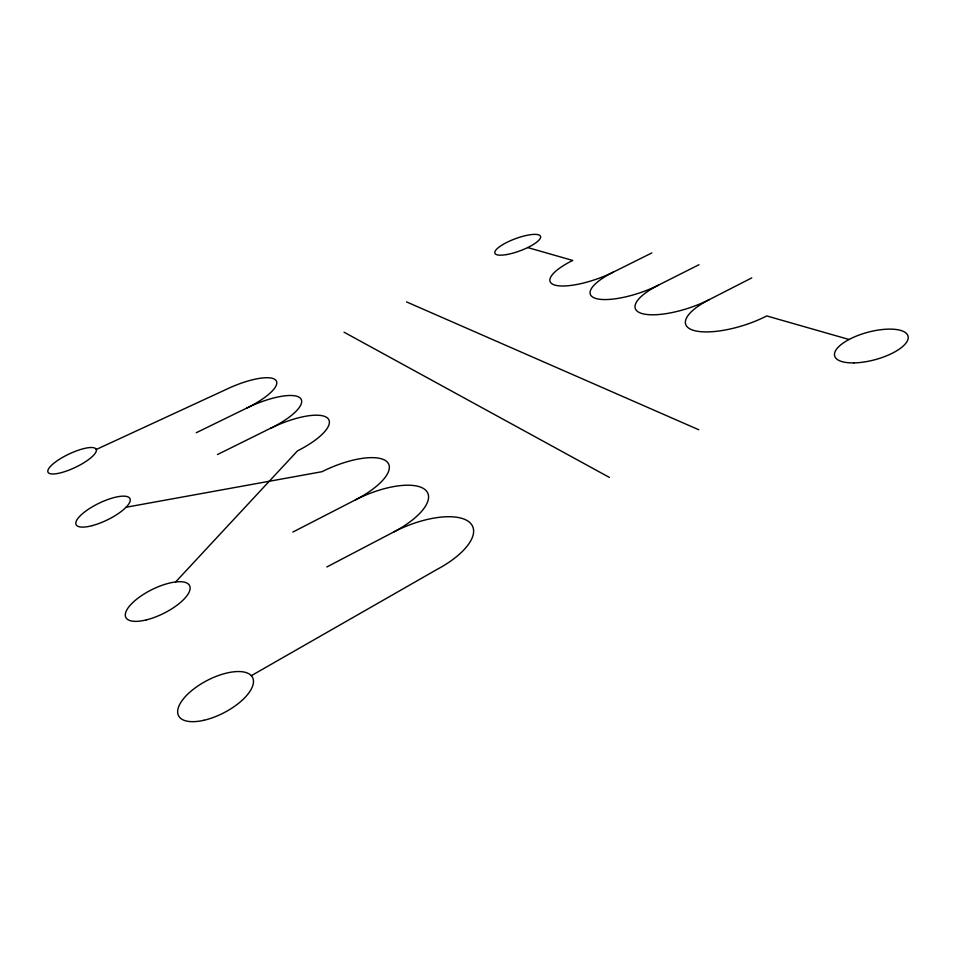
<?xml version="1.0" encoding="UTF-8"?>
<svg xmlns="http://www.w3.org/2000/svg" width="956" height="956" viewBox="0 0 956 956"><rect width="100%" height="100%" fill="white"/><g stroke="black" fill="none" stroke-linecap="round" stroke-linejoin="round"><path stroke-width="1.43" d="M175.677 581.917L297.495 450.862A49.234 15.905 -23.6 0 0 327.418 417.987A49.234 15.905 -23.6 0 0 270.823 428.228A46.605 14.209 -23.6 0 0 299.993 397.851A46.605 14.209 -23.6 0 0 246.959 407.985L196.255 432.733M251.297 675.689L437.155 569.346A62.905 26.182 -22.8 0 0 469.384 522.179A62.905 26.182 -22.8 0 0 393.346 532.181L326.833 566.968M292.871 532.05L355.333 499.928A58.639 22.705 -23.1 0 1 425.145 489.711A58.639 22.705 -23.1 0 1 393.346 532.181M698.991 264.704L658.66 285.031A51.062 16.419 -18.3 0 0 642.085 313.568A51.062 16.419 -18.3 0 0 709.412 299.551L751.775 277.897M527.664 247.556L572.728 260.45A45.35 13.253 -19.5 0 0 554.934 285.115A45.35 13.253 -19.5 0 0 613.382 272.078L651.849 252.934M217.478 454.542L270.751 428.169M96.257 449.487A26.66 7.385 -25.4 0 1 62.188 472.419A26.66 7.385 -25.4 0 1 57.838 460.326A26.66 7.385 -25.4 0 1 96.257 449.487L225.485 389.761A44.239 12.775 -23.7 0 1 275.376 379.783A44.239 12.775 -23.7 0 1 246.959 407.985M126.061 507.254L322.041 471.69A54.922 19.873 -23.3 0 1 386.547 461.378A54.922 19.873 -23.3 0 1 355.333 499.928M849.048 339.488L766.7 315.934A54.564 18.427 -17.4 0 1 693.889 330.477A54.564 18.427 -17.4 0 1 709.412 299.551M406.515 301.893L698.812 429.77M344.052 332.198L609.414 477.426M658.66 285.031A48.027 14.71 -18.9 0 1 596.078 298.547A48.027 14.71 -18.9 0 1 613.382 272.078M853.923 362.898A38.013 14.185 -15.1 0 0 908.2 337.026A38.013 14.185 -15.1 0 0 851.88 338.065A38.013 14.185 -15.1 0 0 853.923 362.898M506.871 254.523A24.342 6.489 -20.3 0 0 540.618 236.718A24.342 6.489 -20.3 0 0 505.593 243.039A24.342 6.489 -20.3 0 0 506.871 254.523M92.493 525.561A29.899 9.309 -25.8 0 0 130.052 498.805A29.899 9.309 -25.8 0 0 86.59 510.504A29.899 9.309 -25.8 0 0 92.493 525.561M146.34 619.894A35.611 13.253 -26.5 0 0 189.694 585.837A35.611 13.253 -26.5 0 0 137.15 598.815A35.611 13.253 -26.5 0 0 146.34 619.894M203.7 720.322A41.646 18.188 -27.4 0 0 252.695 677.744A41.646 18.188 -27.4 0 0 190.304 691.785A41.646 18.188 -27.4 0 0 203.7 720.322"/></g></svg>
